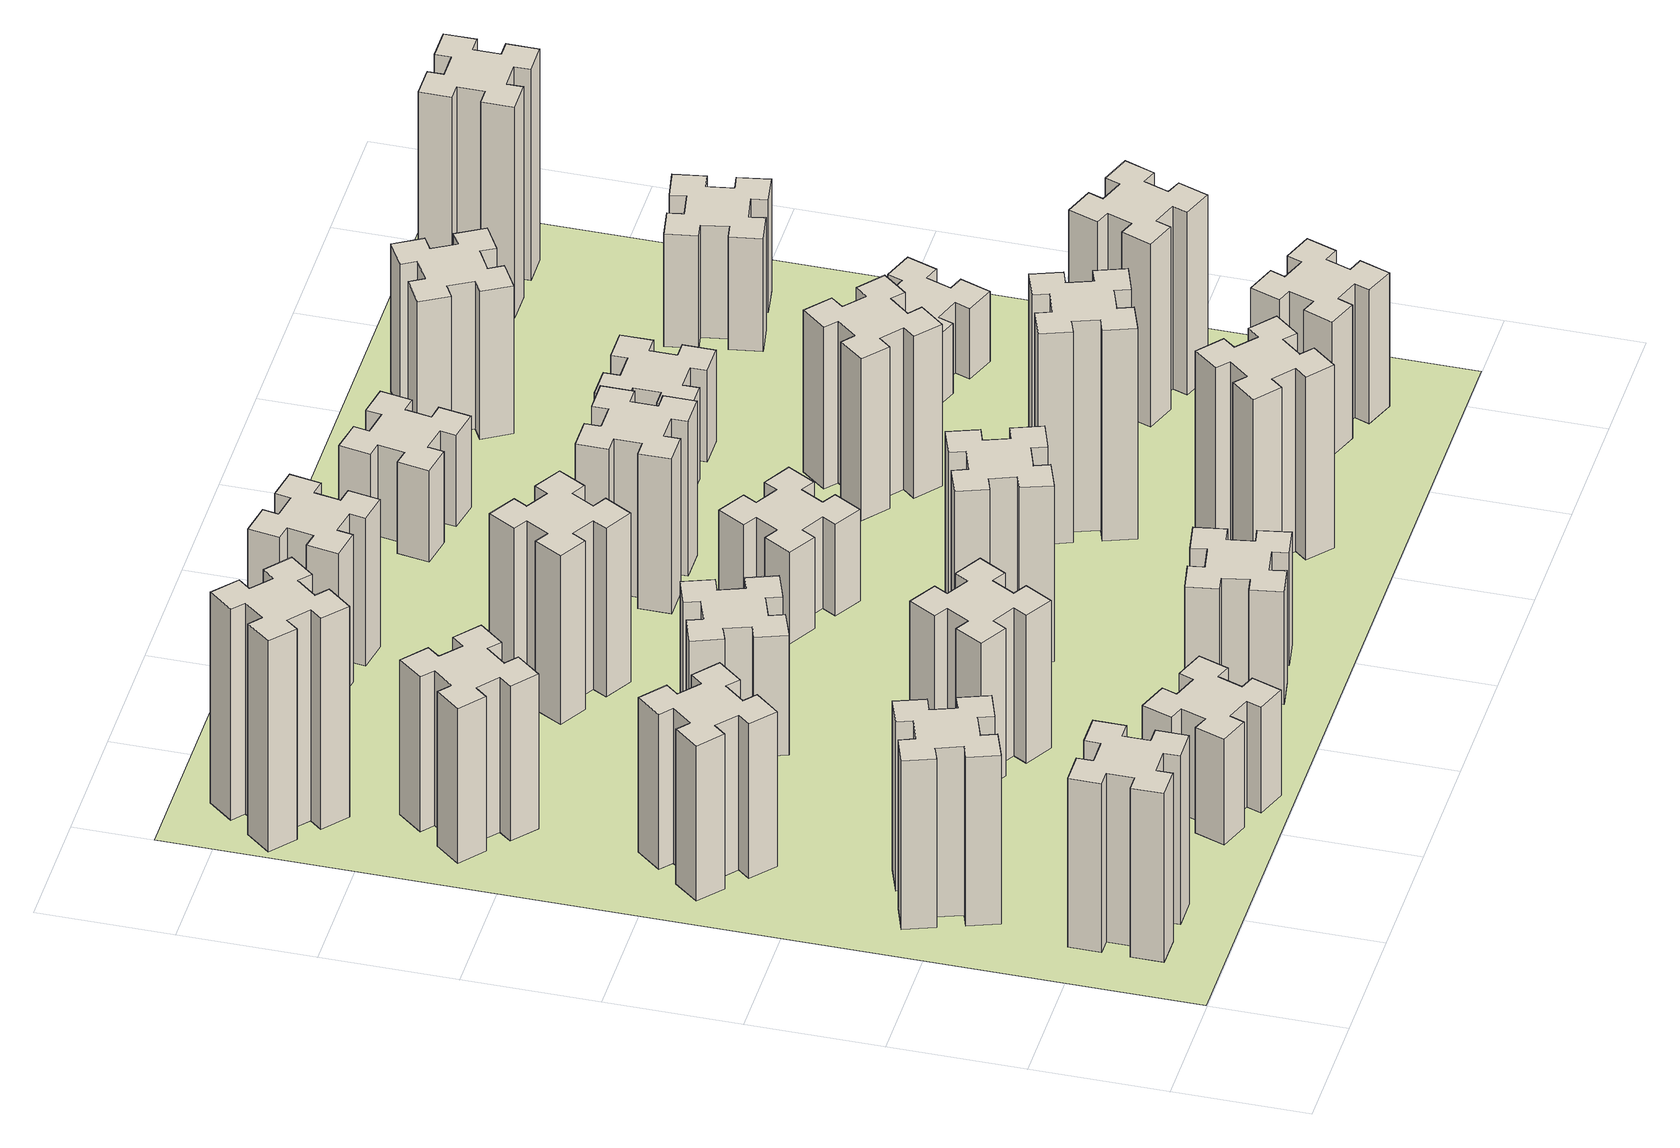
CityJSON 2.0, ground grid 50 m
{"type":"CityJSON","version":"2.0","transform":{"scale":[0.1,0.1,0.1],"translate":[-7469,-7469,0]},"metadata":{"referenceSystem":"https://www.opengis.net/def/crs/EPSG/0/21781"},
"CityObjects":{
"building1":{"type":"Building","attributes":{"class":"1000","function":"1000","usage":"1000","yearOfConstruction":2016,"roofType":"1000","measuredHeight":72,"storeysAboveGround":30,"storeysBelowGround":0},"geometry":[{"type":"Solid","lod":"1","boundaries":[[[[0,1,2,3,4,5,6,7,8,9,10,11,12,13,14,15,16,17,18,19]],[[17,16,20,21]],[[16,15,22,20]],[[15,14,23,22]],[[14,13,24,23]],[[13,12,25,24]],[[12,11,26,25]],[[11,10,27,26]],[[10,9,28,27]],[[9,8,29,28]],[[8,7,30,29]],[[7,6,31,30]],[[6,5,32,31]],[[5,4,33,32]],[[4,3,34,33]],[[3,2,35,34]],[[2,1,36,35]],[[1,0,37,36]],[[0,19,38,37]],[[19,18,39,38]],[[18,17,21,39]],[[24,25,26,27,28,29,30,31,32,33,34,35,36,37,38,39,21,20,22,23]]]]}]},
"building2":{"type":"Building","attributes":{"class":"1000","function":"1000","usage":"1000","yearOfConstruction":2016,"roofType":"1000","measuredHeight":72,"storeysAboveGround":30,"storeysBelowGround":0},"geometry":[{"type":"Solid","lod":"1","boundaries":[[[[40,41,42,43,44,45,46,47,48,49,50,51,52,53,54,55,56,57,58,59]],[[57,56,60,61]],[[56,55,62,60]],[[55,54,63,62]],[[54,53,64,63]],[[53,52,65,64]],[[52,51,66,65]],[[51,50,67,66]],[[50,49,68,67]],[[49,48,69,68]],[[48,47,70,69]],[[47,46,71,70]],[[46,45,72,71]],[[45,44,73,72]],[[44,43,74,73]],[[43,42,75,74]],[[42,41,76,75]],[[41,40,77,76]],[[40,59,78,77]],[[59,58,79,78]],[[58,57,61,79]],[[64,65,66,67,68,69,70,71,72,73,74,75,76,77,78,79,61,60,62,63]]]]}]},
"building3":{"type":"Building","attributes":{"class":"1000","function":"1000","usage":"1000","yearOfConstruction":2016,"roofType":"1000","measuredHeight":66,"storeysAboveGround":30,"storeysBelowGround":0},"geometry":[{"type":"Solid","lod":"1","boundaries":[[[[80,81,82,83,84,85,86,87,88,89,90,91,92,93,94,95,96,97,98,99]],[[97,96,100,101]],[[96,95,102,100]],[[95,94,103,102]],[[94,93,104,103]],[[93,92,105,104]],[[92,91,106,105]],[[91,90,107,106]],[[90,89,108,107]],[[89,88,109,108]],[[88,87,110,109]],[[87,86,111,110]],[[86,85,112,111]],[[85,84,113,112]],[[84,83,114,113]],[[83,82,115,114]],[[82,81,116,115]],[[81,80,117,116]],[[80,99,118,117]],[[99,98,119,118]],[[98,97,101,119]],[[104,105,106,107,108,109,110,111,112,113,114,115,116,117,118,119,101,100,102,103]]]]}]},
"building4":{"type":"Building","attributes":{"class":"1000","function":"1000","usage":"1000","yearOfConstruction":2016,"roofType":"1000","measuredHeight":66,"storeysAboveGround":30,"storeysBelowGround":0},"geometry":[{"type":"Solid","lod":"1","boundaries":[[[[120,121,122,123,124,125,126,127,128,129,130,131,132,133,134,135,136,137,138,139]],[[137,136,140,141]],[[136,135,142,140]],[[135,134,143,142]],[[134,133,144,143]],[[133,132,145,144]],[[132,131,146,145]],[[131,130,147,146]],[[130,129,148,147]],[[129,128,149,148]],[[128,127,150,149]],[[127,126,151,150]],[[126,125,152,151]],[[125,124,153,152]],[[124,123,154,153]],[[123,122,155,154]],[[122,121,156,155]],[[121,120,157,156]],[[120,139,158,157]],[[139,138,159,158]],[[138,137,141,159]],[[144,145,146,147,148,149,150,151,152,153,154,155,156,157,158,159,141,140,142,143]]]]}]},
"building5":{"type":"Building","attributes":{"class":"1000","function":"1000","usage":"1000","yearOfConstruction":2016,"roofType":"1000","measuredHeight":45,"storeysAboveGround":30,"storeysBelowGround":0},"geometry":[{"type":"Solid","lod":"1","boundaries":[[[[160,161,162,163,164,165,166,167,168,169,170,171,172,173,174,175,176,177,178,179]],[[177,176,180,181]],[[176,175,182,180]],[[175,174,183,182]],[[174,173,184,183]],[[173,172,185,184]],[[172,171,186,185]],[[171,170,187,186]],[[170,169,188,187]],[[169,168,189,188]],[[168,167,190,189]],[[167,166,191,190]],[[166,165,192,191]],[[165,164,193,192]],[[164,163,194,193]],[[163,162,195,194]],[[162,161,196,195]],[[161,160,197,196]],[[160,179,198,197]],[[179,178,199,198]],[[178,177,181,199]],[[184,185,186,187,188,189,190,191,192,193,194,195,196,197,198,199,181,180,182,183]]]]}]},
"building6":{"type":"Building","attributes":{"class":"1000","function":"1000","usage":"1000","yearOfConstruction":2016,"roofType":"1000","measuredHeight":90,"storeysAboveGround":30,"storeysBelowGround":0},"geometry":[{"type":"Solid","lod":"1","boundaries":[[[[200,201,202,203,204,205,206,207,208,209,210,211,212,213,214,215,216,217,218,219]],[[217,216,220,221]],[[216,215,222,220]],[[215,214,223,222]],[[214,213,224,223]],[[213,212,225,224]],[[212,211,226,225]],[[211,210,227,226]],[[210,209,228,227]],[[209,208,229,228]],[[208,207,230,229]],[[207,206,231,230]],[[206,205,232,231]],[[205,204,233,232]],[[204,203,234,233]],[[203,202,235,234]],[[202,201,236,235]],[[201,200,237,236]],[[200,219,238,237]],[[219,218,239,238]],[[218,217,221,239]],[[224,225,226,227,228,229,230,231,232,233,234,235,236,237,238,239,221,220,222,223]]]]}]},
"building7":{"type":"Building","attributes":{"class":"1000","function":"1000","usage":"1000","yearOfConstruction":2016,"roofType":"1000","measuredHeight":63,"storeysAboveGround":30,"storeysBelowGround":0},"geometry":[{"type":"Solid","lod":"1","boundaries":[[[[240,241,242,243,244,245,246,247,248,249,250,251,252,253,254,255,256,257,258,259]],[[257,256,260,261]],[[256,255,262,260]],[[255,254,263,262]],[[254,253,264,263]],[[253,252,265,264]],[[252,251,266,265]],[[251,250,267,266]],[[250,249,268,267]],[[249,248,269,268]],[[248,247,270,269]],[[247,246,271,270]],[[246,245,272,271]],[[245,244,273,272]],[[244,243,274,273]],[[243,242,275,274]],[[242,241,276,275]],[[241,240,277,276]],[[240,259,278,277]],[[259,258,279,278]],[[258,257,261,279]],[[264,265,266,267,268,269,270,271,272,273,274,275,276,277,278,279,261,260,262,263]]]]}]},
"building8":{"type":"Building","attributes":{"class":"1000","function":"1000","usage":"1000","yearOfConstruction":2016,"roofType":"1000","measuredHeight":51,"storeysAboveGround":30,"storeysBelowGround":0},"geometry":[{"type":"Solid","lod":"1","boundaries":[[[[280,281,282,283,284,285,286,287,288,289,290,291,292,293,294,295,296,297,298,299]],[[297,296,300,301]],[[296,295,302,300]],[[295,294,303,302]],[[294,293,304,303]],[[293,292,305,304]],[[292,291,306,305]],[[291,290,307,306]],[[290,289,308,307]],[[289,288,309,308]],[[288,287,310,309]],[[287,286,311,310]],[[286,285,312,311]],[[285,284,313,312]],[[284,283,314,313]],[[283,282,315,314]],[[282,281,316,315]],[[281,280,317,316]],[[280,299,318,317]],[[299,298,319,318]],[[298,297,301,319]],[[304,305,306,307,308,309,310,311,312,313,314,315,316,317,318,319,301,300,302,303]]]]}]},
"building9":{"type":"Building","attributes":{"class":"1000","function":"1000","usage":"1000","yearOfConstruction":2016,"roofType":"1000","measuredHeight":48,"storeysAboveGround":30,"storeysBelowGround":0},"geometry":[{"type":"Solid","lod":"1","boundaries":[[[[320,321,322,323,324,325,326,327,328,329,330,331,332,333,334,335,336,337,338,339]],[[337,336,340,341]],[[336,335,342,340]],[[335,334,343,342]],[[334,333,344,343]],[[333,332,345,344]],[[332,331,346,345]],[[331,330,347,346]],[[330,329,348,347]],[[329,328,349,348]],[[328,327,350,349]],[[327,326,351,350]],[[326,325,352,351]],[[325,324,353,352]],[[324,323,354,353]],[[323,322,355,354]],[[322,321,356,355]],[[321,320,357,356]],[[320,339,358,357]],[[339,338,359,358]],[[338,337,341,359]],[[344,345,346,347,348,349,350,351,352,353,354,355,356,357,358,359,341,340,342,343]]]]}]},
"building10":{"type":"Building","attributes":{"class":"1000","function":"1000","usage":"1000","yearOfConstruction":2016,"roofType":"1000","measuredHeight":72,"storeysAboveGround":30,"storeysBelowGround":0},"geometry":[{"type":"Solid","lod":"1","boundaries":[[[[360,361,362,363,364,365,366,367,368,369,370,371,372,373,374,375,376,377,378,379]],[[377,376,380,381]],[[376,375,382,380]],[[375,374,383,382]],[[374,373,384,383]],[[373,372,385,384]],[[372,371,386,385]],[[371,370,387,386]],[[370,369,388,387]],[[369,368,389,388]],[[368,367,390,389]],[[367,366,391,390]],[[366,365,392,391]],[[365,364,393,392]],[[364,363,394,393]],[[363,362,395,394]],[[362,361,396,395]],[[361,360,397,396]],[[360,379,398,397]],[[379,378,399,398]],[[378,377,381,399]],[[384,385,386,387,388,389,390,391,392,393,394,395,396,397,398,399,381,380,382,383]]]]}]},
"building11":{"type":"Building","attributes":{"class":"1000","function":"1000","usage":"1000","yearOfConstruction":2016,"roofType":"1000","measuredHeight":63,"storeysAboveGround":30,"storeysBelowGround":0},"geometry":[{"type":"Solid","lod":"1","boundaries":[[[[400,401,402,403,404,405,406,407,408,409,410,411,412,413,414,415,416,417,418,419]],[[417,416,420,421]],[[416,415,422,420]],[[415,414,423,422]],[[414,413,424,423]],[[413,412,425,424]],[[412,411,426,425]],[[411,410,427,426]],[[410,409,428,427]],[[409,408,429,428]],[[408,407,430,429]],[[407,406,431,430]],[[406,405,432,431]],[[405,404,433,432]],[[404,403,434,433]],[[403,402,435,434]],[[402,401,436,435]],[[401,400,437,436]],[[400,419,438,437]],[[419,418,439,438]],[[418,417,421,439]],[[424,425,426,427,428,429,430,431,432,433,434,435,436,437,438,439,421,420,422,423]]]]}]},
"building12":{"type":"Building","attributes":{"class":"1000","function":"1000","usage":"1000","yearOfConstruction":2016,"roofType":"1000","measuredHeight":75,"storeysAboveGround":30,"storeysBelowGround":0},"geometry":[{"type":"Solid","lod":"1","boundaries":[[[[440,441,442,443,444,445,446,447,448,449,450,451,452,453,454,455,456,457,458,459]],[[457,456,460,461]],[[456,455,462,460]],[[455,454,463,462]],[[454,453,464,463]],[[453,452,465,464]],[[452,451,466,465]],[[451,450,467,466]],[[450,449,468,467]],[[449,448,469,468]],[[448,447,470,469]],[[447,446,471,470]],[[446,445,472,471]],[[445,444,473,472]],[[444,443,474,473]],[[443,442,475,474]],[[442,441,476,475]],[[441,440,477,476]],[[440,459,478,477]],[[459,458,479,478]],[[458,457,461,479]],[[464,465,466,467,468,469,470,471,472,473,474,475,476,477,478,479,461,460,462,463]]]]}]},
"building13":{"type":"Building","attributes":{"class":"1000","function":"1000","usage":"1000","yearOfConstruction":2016,"roofType":"1000","measuredHeight":39,"storeysAboveGround":30,"storeysBelowGround":0},"geometry":[{"type":"Solid","lod":"1","boundaries":[[[[480,481,482,483,484,485,486,487,488,489,490,491,492,493,494,495,496,497,498,499]],[[497,496,500,501]],[[496,495,502,500]],[[495,494,503,502]],[[494,493,504,503]],[[493,492,505,504]],[[492,491,506,505]],[[491,490,507,506]],[[490,489,508,507]],[[489,488,509,508]],[[488,487,510,509]],[[487,486,511,510]],[[486,485,512,511]],[[485,484,513,512]],[[484,483,514,513]],[[483,482,515,514]],[[482,481,516,515]],[[481,480,517,516]],[[480,499,518,517]],[[499,498,519,518]],[[498,497,501,519]],[[504,505,506,507,508,509,510,511,512,513,514,515,516,517,518,519,501,500,502,503]]]]}]},
"building14":{"type":"Building","attributes":{"class":"1000","function":"1000","usage":"1000","yearOfConstruction":2016,"roofType":"1000","measuredHeight":66,"storeysAboveGround":30,"storeysBelowGround":0},"geometry":[{"type":"Solid","lod":"1","boundaries":[[[[520,521,522,523,524,525,526,527,528,529,530,531,532,533,534,535,536,537,538,539]],[[537,536,540,541]],[[536,535,542,540]],[[535,534,543,542]],[[534,533,544,543]],[[533,532,545,544]],[[532,531,546,545]],[[531,530,547,546]],[[530,529,548,547]],[[529,528,549,548]],[[528,527,550,549]],[[527,526,551,550]],[[526,525,552,551]],[[525,524,553,552]],[[524,523,554,553]],[[523,522,555,554]],[[522,521,556,555]],[[521,520,557,556]],[[520,539,558,557]],[[539,538,559,558]],[[538,537,541,559]],[[544,545,546,547,548,549,550,551,552,553,554,555,556,557,558,559,541,540,542,543]]]]}]},
"building15":{"type":"Building","attributes":{"class":"1000","function":"1000","usage":"1000","yearOfConstruction":2016,"roofType":"1000","measuredHeight":78,"storeysAboveGround":30,"storeysBelowGround":0},"geometry":[{"type":"Solid","lod":"1","boundaries":[[[[560,561,562,563,564,565,566,567,568,569,570,571,572,573,574,575,576,577,578,579]],[[577,576,580,581]],[[576,575,582,580]],[[575,574,583,582]],[[574,573,584,583]],[[573,572,585,584]],[[572,571,586,585]],[[571,570,587,586]],[[570,569,588,587]],[[569,568,589,588]],[[568,567,590,589]],[[567,566,591,590]],[[566,565,592,591]],[[565,564,593,592]],[[564,563,594,593]],[[563,562,595,594]],[[562,561,596,595]],[[561,560,597,596]],[[560,579,598,597]],[[579,578,599,598]],[[578,577,581,599]],[[584,585,586,587,588,589,590,591,592,593,594,595,596,597,598,599,581,580,582,583]]]]}]},
"building16":{"type":"Building","attributes":{"class":"1000","function":"1000","usage":"1000","yearOfConstruction":2016,"roofType":"1000","measuredHeight":90,"storeysAboveGround":30,"storeysBelowGround":0},"geometry":[{"type":"Solid","lod":"1","boundaries":[[[[600,601,602,603,604,605,606,607,608,609,610,611,612,613,614,615,616,617,618,619]],[[617,616,620,621]],[[616,615,622,620]],[[615,614,623,622]],[[614,613,624,623]],[[613,612,625,624]],[[612,611,626,625]],[[611,610,627,626]],[[610,609,628,627]],[[609,608,629,628]],[[608,607,630,629]],[[607,606,631,630]],[[606,605,632,631]],[[605,604,633,632]],[[604,603,634,633]],[[603,602,635,634]],[[602,601,636,635]],[[601,600,637,636]],[[600,619,638,637]],[[619,618,639,638]],[[618,617,621,639]],[[624,625,626,627,628,629,630,631,632,633,634,635,636,637,638,639,621,620,622,623]]]]}]},
"building17":{"type":"Building","attributes":{"class":"1000","function":"1000","usage":"1000","yearOfConstruction":2016,"roofType":"1000","measuredHeight":39,"storeysAboveGround":30,"storeysBelowGround":0},"geometry":[{"type":"Solid","lod":"1","boundaries":[[[[640,641,642,643,644,645,646,647,648,649,650,651,652,653,654,655,656,657,658,659]],[[657,656,660,661]],[[656,655,662,660]],[[655,654,663,662]],[[654,653,664,663]],[[653,652,665,664]],[[652,651,666,665]],[[651,650,667,666]],[[650,649,668,667]],[[649,648,669,668]],[[648,647,670,669]],[[647,646,671,670]],[[646,645,672,671]],[[645,644,673,672]],[[644,643,674,673]],[[643,642,675,674]],[[642,641,676,675]],[[641,640,677,676]],[[640,659,678,677]],[[659,658,679,678]],[[658,657,661,679]],[[664,665,666,667,668,669,670,671,672,673,674,675,676,677,678,679,661,660,662,663]]]]}]},
"building18":{"type":"Building","attributes":{"class":"1000","function":"1000","usage":"1000","yearOfConstruction":2016,"roofType":"1000","measuredHeight":69,"storeysAboveGround":30,"storeysBelowGround":0},"geometry":[{"type":"Solid","lod":"1","boundaries":[[[[680,681,682,683,684,685,686,687,688,689,690,691,692,693,694,695,696,697,698,699]],[[697,696,700,701]],[[696,695,702,700]],[[695,694,703,702]],[[694,693,704,703]],[[693,692,705,704]],[[692,691,706,705]],[[691,690,707,706]],[[690,689,708,707]],[[689,688,709,708]],[[688,687,710,709]],[[687,686,711,710]],[[686,685,712,711]],[[685,684,713,712]],[[684,683,714,713]],[[683,682,715,714]],[[682,681,716,715]],[[681,680,717,716]],[[680,699,718,717]],[[699,698,719,718]],[[698,697,701,719]],[[704,705,706,707,708,709,710,711,712,713,714,715,716,717,718,719,701,700,702,703]]]]}]},
"building19":{"type":"Building","attributes":{"class":"1000","function":"1000","usage":"1000","yearOfConstruction":2016,"roofType":"1000","measuredHeight":39,"storeysAboveGround":30,"storeysBelowGround":0},"geometry":[{"type":"Solid","lod":"1","boundaries":[[[[720,721,722,723,724,725,726,727,728,729,730,731,732,733,734,735,736,737,738,739]],[[737,736,740,741]],[[736,735,742,740]],[[735,734,743,742]],[[734,733,744,743]],[[733,732,745,744]],[[732,731,746,745]],[[731,730,747,746]],[[730,729,748,747]],[[729,728,749,748]],[[728,727,750,749]],[[727,726,751,750]],[[726,725,752,751]],[[725,724,753,752]],[[724,723,754,753]],[[723,722,755,754]],[[722,721,756,755]],[[721,720,757,756]],[[720,739,758,757]],[[739,738,759,758]],[[738,737,741,759]],[[744,745,746,747,748,749,750,751,752,753,754,755,756,757,758,759,741,740,742,743]]]]}]},
"building20":{"type":"Building","attributes":{"class":"1000","function":"1000","usage":"1000","yearOfConstruction":2016,"roofType":"1000","measuredHeight":57,"storeysAboveGround":30,"storeysBelowGround":0},"geometry":[{"type":"Solid","lod":"1","boundaries":[[[[760,761,762,763,764,765,766,767,768,769,770,771,772,773,774,775,776,777,778,779]],[[777,776,780,781]],[[776,775,782,780]],[[775,774,783,782]],[[774,773,784,783]],[[773,772,785,784]],[[772,771,786,785]],[[771,770,787,786]],[[770,769,788,787]],[[769,768,789,788]],[[768,767,790,789]],[[767,766,791,790]],[[766,765,792,791]],[[765,764,793,792]],[[764,763,794,793]],[[763,762,795,794]],[[762,761,796,795]],[[761,760,797,796]],[[760,779,798,797]],[[779,778,799,798]],[[778,777,781,799]],[[784,785,786,787,788,789,790,791,792,793,794,795,796,797,798,799,781,780,782,783]]]]}]},
"building21":{"type":"Building","attributes":{"class":"1000","function":"1000","usage":"1000","yearOfConstruction":2016,"roofType":"1000","measuredHeight":63,"storeysAboveGround":30,"storeysBelowGround":0},"geometry":[{"type":"Solid","lod":"1","boundaries":[[[[800,801,802,803,804,805,806,807,808,809,810,811,812,813,814,815,816,817,818,819]],[[817,816,820,821]],[[816,815,822,820]],[[815,814,823,822]],[[814,813,824,823]],[[813,812,825,824]],[[812,811,826,825]],[[811,810,827,826]],[[810,809,828,827]],[[809,808,829,828]],[[808,807,830,829]],[[807,806,831,830]],[[806,805,832,831]],[[805,804,833,832]],[[804,803,834,833]],[[803,802,835,834]],[[802,801,836,835]],[[801,800,837,836]],[[800,819,838,837]],[[819,818,839,838]],[[818,817,821,839]],[[824,825,826,827,828,829,830,831,832,833,834,835,836,837,838,839,821,820,822,823]]]]}]},
"building22":{"type":"Building","attributes":{"class":"1000","function":"1000","usage":"1000","yearOfConstruction":2016,"roofType":"1000","measuredHeight":78,"storeysAboveGround":30,"storeysBelowGround":0},"geometry":[{"type":"Solid","lod":"1","boundaries":[[[[840,841,842,843,844,845,846,847,848,849,850,851,852,853,854,855,856,857,858,859]],[[857,856,860,861]],[[856,855,862,860]],[[855,854,863,862]],[[854,853,864,863]],[[853,852,865,864]],[[852,851,866,865]],[[851,850,867,866]],[[850,849,868,867]],[[849,848,869,868]],[[848,847,870,869]],[[847,846,871,870]],[[846,845,872,871]],[[845,844,873,872]],[[844,843,874,873]],[[843,842,875,874]],[[842,841,876,875]],[[841,840,877,876]],[[840,859,878,877]],[[859,858,879,878]],[[858,857,861,879]],[[864,865,866,867,868,869,870,871,872,873,874,875,876,877,878,879,861,860,862,863]]]]}]},
"building23":{"type":"Building","attributes":{"class":"1000","function":"1000","usage":"1000","yearOfConstruction":2016,"roofType":"1000","measuredHeight":30,"storeysAboveGround":30,"storeysBelowGround":0},"geometry":[{"type":"Solid","lod":"1","boundaries":[[[[880,881,882,883,884,885,886,887,888,889,890,891,892,893,894,895,896,897,898,899]],[[897,896,900,901]],[[896,895,902,900]],[[895,894,903,902]],[[894,893,904,903]],[[893,892,905,904]],[[892,891,906,905]],[[891,890,907,906]],[[890,889,908,907]],[[889,888,909,908]],[[888,887,910,909]],[[887,886,911,910]],[[886,885,912,911]],[[885,884,913,912]],[[884,883,914,913]],[[883,882,915,914]],[[882,881,916,915]],[[881,880,917,916]],[[880,899,918,917]],[[899,898,919,918]],[[898,897,901,919]],[[904,905,906,907,908,909,910,911,912,913,914,915,916,917,918,919,901,900,902,903]]]]}]},
"building24":{"type":"Building","attributes":{"class":"1000","function":"1000","usage":"1000","yearOfConstruction":2016,"roofType":"1000","measuredHeight":48,"storeysAboveGround":30,"storeysBelowGround":0},"geometry":[{"type":"Solid","lod":"1","boundaries":[[[[920,921,922,923,924,925,926,927,928,929,930,931,932,933,934,935,936,937,938,939]],[[937,936,940,941]],[[936,935,942,940]],[[935,934,943,942]],[[934,933,944,943]],[[933,932,945,944]],[[932,931,946,945]],[[931,930,947,946]],[[930,929,948,947]],[[929,928,949,948]],[[928,927,950,949]],[[927,926,951,950]],[[926,925,952,951]],[[925,924,953,952]],[[924,923,954,953]],[[923,922,955,954]],[[922,921,956,955]],[[921,920,957,956]],[[920,939,958,957]],[[939,938,959,958]],[[938,937,941,959]],[[944,945,946,947,948,949,950,951,952,953,954,955,956,957,958,959,941,940,942,943]]]]}]},
"building25":{"type":"Building","attributes":{"class":"1000","function":"1000","usage":"1000","yearOfConstruction":2016,"roofType":"1000","measuredHeight":90,"storeysAboveGround":30,"storeysBelowGround":0},"geometry":[{"type":"Solid","lod":"1","boundaries":[[[[960,961,962,963,964,965,966,967,968,969,970,971,972,973,974,975,976,977,978,979]],[[977,976,980,981]],[[976,975,982,980]],[[975,974,983,982]],[[974,973,984,983]],[[973,972,985,984]],[[972,971,986,985]],[[971,970,987,986]],[[970,969,988,987]],[[969,968,989,988]],[[968,967,990,989]],[[967,966,991,990]],[[966,965,992,991]],[[965,964,993,992]],[[964,963,994,993]],[[963,962,995,994]],[[962,961,996,995]],[[961,960,997,996]],[[960,979,998,997]],[[979,978,999,998]],[[978,977,981,999]],[[984,985,986,987,988,989,990,991,992,993,994,995,996,997,998,999,981,980,982,983]]]]}]},
"landuse1":{"type":"LandUse","attributes":{"name":"plot1","function":"1010"},"geometry":[{"type":"MultiSurface","lod":"1","boundaries":[[[1000,1001,1002,1003]]]}]}
},
"vertices":[
[325,265,0],[425,265,0],[425,205,0],[545,205,0],[545,325,0],[485,325,0],[485,425,0],[545,425,0],[545,545,0],[425,545,0],[425,485,0],[325,485,0],[325,545,0],[205,545,0],[205,425,0],[265,425,0],[265,325,0],[205,325,0],[205,205,0],[325,205,0],[265,325,720],[205,325,720],[265,425,720],[205,425,720],[205,545,720],[325,545,720],[325,485,720],[425,485,720],[425,545,720],[545,545,720],[545,425,720],[485,425,720],[485,325,720],[545,325,720],[545,205,720],[425,205,720],[425,265,720],[325,265,720],[325,205,720],[205,205,720],
[366,895,0],[460,929,0],[480,873,0],[593,914,0],[552,1027,0],[496,1006,0],[462,1100,0],[518,1120,0],[477,1233,0],[364,1192,0],[385,1136,0],[291,1102,0],[270,1158,0],[157,1117,0],[199,1004,0],[255,1025,0],[289,931,0],[233,910,0],[274,797,0],[387,839,0],[289,931,720],[233,910,720],[255,1025,720],[199,1004,720],[157,1117,720],[270,1158,720],[291,1102,720],[385,1136,720],[364,1192,720],[477,1233,720],[518,1120,720],[462,1100,720],[496,1006,720],[552,1027,720],[593,914,720],[480,873,720],[460,929,720],[366,895,720],[387,839,720],[274,797,720],
[323,1964,0],[259,1888,0],[213,1926,0],[136,1834,0],[228,1757,0],[266,1803,0],[343,1739,0],[304,1693,0],[396,1616,0],[473,1708,0],[427,1746,0],[492,1823,0],[538,1784,0],[615,1876,0],[523,1953,0],[484,1907,0],[408,1972,0],[446,2018,0],[354,2095,0],[277,2003,0],[408,1972,660],[446,2018,660],[484,1907,660],[523,1953,660],[615,1876,660],[538,1784,660],[492,1823,660],[427,1746,660],[473,1708,660],[396,1616,660],[304,1693,660],[343,1739,660],[266,1803,660],[228,1757,660],[136,1834,660],[213,1926,660],[259,1888,660],[323,1964,660],[277,2003,660],[354,2095,660],
[427,2586,0],[492,2663,0],[538,2624,0],[615,2716,0],[523,2793,0],[484,2747,0],[408,2812,0],[446,2858,0],[354,2935,0],[277,2843,0],[323,2804,0],[259,2728,0],[213,2766,0],[136,2674,0],[228,2597,0],[266,2643,0],[343,2579,0],[304,2533,0],[396,2456,0],[473,2548,0],[343,2579,660],[304,2533,660],[266,2643,660],[228,2597,660],[136,2674,660],[213,2766,660],[259,2728,660],[323,2804,660],[277,2843,660],[354,2935,660],[446,2858,660],[408,2812,660],[484,2747,660],[523,2793,660],[615,2716,660],[538,2624,660],[492,2663,660],[427,2586,660],[473,2548,660],[396,2456,660],
[1200,362,0],[1106,396,0],[1127,452,0],[1014,493,0],[973,380,0],[1029,360,0],[995,266,0],[939,287,0],[897,174,0],[1010,133,0],[1031,189,0],[1125,155,0],[1104,99,0],[1217,57,0],[1258,170,0],[1202,191,0],[1236,285,0],[1292,264,0],[1333,377,0],[1220,418,0],[1236,285,450],[1292,264,450],[1202,191,450],[1258,170,450],[1217,57,450],[1104,99,450],[1125,155,450],[1031,189,450],[1010,133,450],[897,174,450],[939,287,450],[995,266,450],[1029,360,450],[973,380,450],[1014,493,450],[1127,452,450],[1106,396,450],[1200,362,450],[1220,418,450],[1333,377,450],
[384,3387,0],[308,3452,0],[346,3498,0],[254,3575,0],[177,3483,0],[223,3444,0],[159,3368,0],[113,3406,0],[36,3314,0],[128,3237,0],[166,3283,0],[243,3219,0],[204,3173,0],[296,3096,0],[373,3188,0],[327,3226,0],[392,3303,0],[438,3264,0],[515,3356,0],[423,3433,0],[392,3303,900],[438,3264,900],[327,3226,900],[373,3188,900],[296,3096,900],[204,3173,900],[243,3219,900],[166,3283,900],[128,3237,900],[36,3314,900],[113,3406,900],[159,3368,900],[223,3444,900],[177,3483,900],[254,3575,900],[346,3498,900],[308,3452,900],[384,3387,900],[423,3433,900],[515,3356,900],
[1286,1017,0],[1336,1104,0],[1388,1074,0],[1448,1178,0],[1344,1238,0],[1314,1186,0],[1227,1236,0],[1257,1288,0],[1153,1348,0],[1093,1244,0],[1145,1214,0],[1095,1127,0],[1043,1157,0],[983,1053,0],[1087,993,0],[1117,1045,0],[1204,995,0],[1174,943,0],[1278,883,0],[1338,987,0],[1204,995,630],[1174,943,630],[1117,1045,630],[1087,993,630],[983,1053,630],[1043,1157,630],[1095,1127,630],[1145,1214,630],[1093,1244,630],[1153,1348,630],[1257,1288,630],[1227,1236,630],[1314,1186,630],[1344,1238,630],[1448,1178,630],[1388,1074,630],[1336,1104,630],[1286,1017,630],[1338,987,630],[1278,883,630],
[995,1965,0],[1029,1871,0],[973,1850,0],[1014,1737,0],[1127,1779,0],[1106,1835,0],[1200,1869,0],[1220,1813,0],[1333,1854,0],[1292,1967,0],[1236,1946,0],[1202,2040,0],[1258,2060,0],[1217,2173,0],[1104,2132,0],[1125,2076,0],[1031,2042,0],[1010,2098,0],[897,2057,0],[939,1944,0],[1031,2042,510],[1010,2098,510],[1125,2076,510],[1104,2132,510],[1217,2173,510],[1258,2060,510],[1202,2040,510],[1236,1946,510],[1292,1967,510],[1333,1854,510],[1220,1813,510],[1200,1869,510],[1106,1835,510],[1127,1779,510],[1014,1737,510],[973,1850,510],[1029,1871,510],[995,1965,510],[939,1944,510],[897,2057,510],
[1738,405,0],[1756,307,0],[1697,297,0],[1717,178,0],[1836,199,0],[1825,258,0],[1924,276,0],[1934,217,0],[2052,237,0],[2031,356,0],[1972,345,0],[1955,444,0],[2014,454,0],[1993,572,0],[1875,551,0],[1885,492,0],[1787,475,0],[1777,534,0],[1658,513,0],[1679,395,0],[1787,475,480],[1777,534,480],[1885,492,480],[1875,551,480],[1993,572,480],[2014,454,480],[1955,444,480],[1972,345,480],[2031,356,480],[2052,237,480],[1934,217,480],[1924,276,480],[1825,258,480],[1836,199,480],[1717,178,480],[1697,297,480],[1756,307,480],[1738,405,480],[1679,395,480],[1658,513,480],
[1286,2497,0],[1336,2584,0],[1388,2554,0],[1448,2658,0],[1344,2718,0],[1314,2666,0],[1227,2716,0],[1257,2768,0],[1153,2828,0],[1093,2724,0],[1145,2694,0],[1095,2607,0],[1043,2637,0],[983,2533,0],[1087,2473,0],[1117,2525,0],[1204,2475,0],[1174,2423,0],[1278,2363,0],[1338,2467,0],[1204,2475,720],[1174,2423,720],[1117,2525,720],[1087,2473,720],[983,2533,720],[1043,2637,720],[1095,2607,720],[1145,2694,720],[1093,2724,720],[1153,2828,720],[1257,2768,720],[1227,2716,720],[1314,2666,720],[1344,2718,720],[1448,2658,720],[1388,2554,720],[1336,2584,720],[1286,2497,720],[1338,2467,720],[1278,2363,720],
[1016,3504,0],[998,3405,0],[939,3416,0],[918,3297,0],[1037,3277,0],[1047,3336,0],[1145,3318,0],[1135,3259,0],[1253,3238,0],[1274,3357,0],[1215,3367,0],[1232,3465,0],[1291,3455,0],[1312,3573,0],[1194,3594,0],[1184,3535,0],[1085,3552,0],[1096,3611,0],[977,3632,0],[957,3514,0],[1085,3552,630],[1096,3611,630],[1184,3535,630],[1194,3594,630],[1312,3573,630],[1291,3455,630],[1232,3465,630],[1215,3367,630],[1274,3357,630],[1253,3238,630],[1135,3259,630],[1145,3318,630],[1047,3336,630],[1037,3277,630],[918,3297,630],[939,3416,630],[998,3405,630],[1016,3504,630],[957,3514,630],[977,3632,630],
[1976,1206,0],[1942,1300,0],[1998,1320,0],[1957,1433,0],[1844,1392,0],[1865,1336,0],[1771,1302,0],[1750,1358,0],[1637,1317,0],[1679,1204,0],[1735,1225,0],[1769,1131,0],[1713,1110,0],[1754,997,0],[1867,1039,0],[1846,1095,0],[1940,1129,0],[1960,1073,0],[2073,1114,0],[2032,1227,0],[1940,1129,750],[1960,1073,750],[1846,1095,750],[1867,1039,750],[1754,997,750],[1713,1110,750],[1769,1131,750],[1735,1225,750],[1679,1204,750],[1637,1317,750],[1750,1358,750],[1771,1302,750],[1865,1336,750],[1844,1392,750],[1957,1433,750],[1998,1320,750],[1942,1300,750],[1976,1206,750],[2032,1227,750],[2073,1114,750],
[1954,2026,0],[1867,2076,0],[1897,2128,0],[1793,2188,0],[1733,2084,0],[1785,2054,0],[1735,1967,0],[1683,1997,0],[1623,1893,0],[1727,1833,0],[1757,1885,0],[1844,1835,0],[1814,1783,0],[1918,1723,0],[1978,1827,0],[1926,1857,0],[1976,1944,0],[2028,1914,0],[2088,2018,0],[1984,2078,0],[1976,1944,390],[2028,1914,390],[1926,1857,390],[1978,1827,390],[1918,1723,390],[1814,1783,390],[1844,1835,390],[1757,1885,390],[1727,1833,390],[1623,1893,390],[1683,1997,390],[1735,1967,390],[1785,2054,390],[1733,2084,390],[1793,2188,390],[1897,2128,390],[1867,2076,390],[1954,2026,390],[1984,2078,390],[2088,2018,390],
[1965,2445,0],[1965,2545,0],[2025,2545,0],[2025,2665,0],[1905,2665,0],[1905,2605,0],[1805,2605,0],[1805,2665,0],[1685,2665,0],[1685,2545,0],[1745,2545,0],[1745,2445,0],[1685,2445,0],[1685,2325,0],[1805,2325,0],[1805,2385,0],[1905,2385,0],[1905,2325,0],[2025,2325,0],[2025,2445,0],[1905,2385,660],[1905,2325,660],[1805,2385,660],[1805,2325,660],[1685,2325,660],[1685,2445,660],[1745,2445,660],[1745,2545,660],[1685,2545,660],[1685,2665,660],[1805,2665,660],[1805,2605,660],[1905,2605,660],[1905,2665,660],[2025,2665,660],[2025,2545,660],[1965,2545,660],[1965,2445,660],[2025,2445,660],[2025,2325,660],
[2704,527,0],[2628,592,0],[2666,638,0],[2574,715,0],[2497,623,0],[2543,584,0],[2479,508,0],[2433,546,0],[2356,454,0],[2448,377,0],[2486,423,0],[2563,359,0],[2524,313,0],[2616,236,0],[2693,328,0],[2647,366,0],[2712,443,0],[2758,404,0],[2835,496,0],[2743,573,0],[2712,443,780],[2758,404,780],[2647,366,780],[2693,328,780],[2616,236,780],[2524,313,780],[2563,359,780],[2486,423,780],[2448,377,780],[2356,454,780],[2433,546,780],[2479,508,780],[2543,584,780],[2497,623,780],[2574,715,780],[2666,638,780],[2628,592,780],[2704,527,780],[2743,573,780],[2835,496,780],
[2586,995,0],[2680,1029,0],[2700,973,0],[2813,1014,0],[2772,1127,0],[2716,1106,0],[2682,1200,0],[2738,1220,0],[2697,1333,0],[2584,1292,0],[2605,1236,0],[2511,1202,0],[2490,1258,0],[2377,1217,0],[2419,1104,0],[2475,1125,0],[2509,1031,0],[2453,1010,0],[2494,897,0],[2607,939,0],[2509,1031,900],[2453,1010,900],[2475,1125,900],[2419,1104,900],[2377,1217,900],[2490,1258,900],[2511,1202,900],[2605,1236,900],[2584,1292,900],[2697,1333,900],[2738,1220,900],[2682,1200,900],[2716,1106,900],[2772,1127,900],[2813,1014,900],[2700,973,900],[2680,1029,900],[2586,995,900],[2607,939,900],[2494,897,900],
[1887,3236,0],[1985,3218,0],[1975,3159,0],[2093,3138,0],[2114,3257,0],[2055,3267,0],[2072,3365,0],[2131,3355,0],[2152,3473,0],[2034,3494,0],[2024,3435,0],[1925,3452,0],[1936,3511,0],[1817,3532,0],[1797,3414,0],[1856,3404,0],[1838,3305,0],[1779,3316,0],[1758,3197,0],[1877,3177,0],[1838,3305,390],[1779,3316,390],[1856,3404,390],[1797,3414,390],[1817,3532,390],[1936,3511,390],[1925,3452,390],[2024,3435,390],[2034,3494,390],[2152,3473,390],[2131,3355,390],[2072,3365,390],[2055,3267,390],[2114,3257,390],[2093,3138,390],[1975,3159,390],[1985,3218,390],[1887,3236,390],[1877,3177,390],[1758,3197,390],
[2486,1803,0],[2563,1739,0],[2524,1693,0],[2616,1616,0],[2693,1708,0],[2647,1746,0],[2712,1823,0],[2758,1784,0],[2835,1876,0],[2743,1953,0],[2704,1907,0],[2628,1972,0],[2666,2018,0],[2574,2095,0],[2497,2003,0],[2543,1964,0],[2479,1888,0],[2433,1926,0],[2356,1834,0],[2448,1757,0],[2479,1888,690],[2433,1926,690],[2543,1964,690],[2497,2003,690],[2574,2095,690],[2666,2018,690],[2628,1972,690],[2704,1907,690],[2743,1953,690],[2835,1876,690],[2758,1784,690],[2712,1823,690],[2647,1746,690],[2693,1708,690],[2616,1616,690],[2524,1693,690],[2563,1739,690],[2486,1803,690],[2448,1757,690],[2356,1834,690],
[2445,2485,0],[2545,2485,0],[2545,2425,0],[2665,2425,0],[2665,2545,0],[2605,2545,0],[2605,2645,0],[2665,2645,0],[2665,2765,0],[2545,2765,0],[2545,2705,0],[2445,2705,0],[2445,2765,0],[2325,2765,0],[2325,2645,0],[2385,2645,0],[2385,2545,0],[2325,2545,0],[2325,2425,0],[2445,2425,0],[2385,2545,390],[2325,2545,390],[2385,2645,390],[2325,2645,390],[2325,2765,390],[2445,2765,390],[2445,2705,390],[2545,2705,390],[2545,2765,390],[2665,2765,390],[2665,2645,390],[2605,2645,390],[2605,2545,390],[2665,2545,390],[2665,2425,390],[2545,2425,390],[2545,2485,390],[2445,2485,390],[2445,2425,390],[2325,2425,390],
[3422,391,0],[3456,485,0],[3512,464,0],[3553,577,0],[3440,618,0],[3420,562,0],[3326,596,0],[3347,652,0],[3234,693,0],[3193,580,0],[3249,560,0],[3215,466,0],[3159,487,0],[3117,374,0],[3230,333,0],[3251,389,0],[3345,355,0],[3324,299,0],[3437,257,0],[3478,370,0],[3345,355,570],[3324,299,570],[3251,389,570],[3230,333,570],[3117,374,570],[3159,487,570],[3215,466,570],[3249,560,570],[3193,580,570],[3234,693,570],[3347,652,570],[3326,596,570],[3420,562,570],[3440,618,570],[3553,577,570],[3512,464,570],[3456,485,570],[3422,391,570],[3478,370,570],[3437,257,570],
[2716,3347,0],[2666,3434,0],[2718,3464,0],[2658,3568,0],[2554,3508,0],[2584,3456,0],[2497,3406,0],[2467,3458,0],[2363,3398,0],[2423,3294,0],[2475,3324,0],[2525,3237,0],[2473,3207,0],[2533,3103,0],[2637,3163,0],[2607,3215,0],[2694,3265,0],[2724,3213,0],[2828,3273,0],[2768,3377,0],[2694,3265,630],[2724,3213,630],[2607,3215,630],[2637,3163,630],[2533,3103,630],[2473,3207,630],[2525,3237,630],[2475,3324,630],[2423,3294,630],[2363,3398,630],[2467,3458,630],[2497,3406,630],[2584,3456,630],[2554,3508,630],[2658,3568,630],[2718,3464,630],[2666,3434,630],[2716,3347,630],[2768,3377,630],[2828,3273,630],
[3251,1029,0],[3345,995,0],[3324,939,0],[3437,897,0],[3478,1010,0],[3422,1031,0],[3456,1125,0],[3512,1104,0],[3553,1217,0],[3440,1258,0],[3420,1202,0],[3326,1236,0],[3347,1292,0],[3234,1333,0],[3193,1220,0],[3249,1200,0],[3215,1106,0],[3159,1127,0],[3117,1014,0],[3230,973,0],[3215,1106,780],[3159,1127,780],[3249,1200,780],[3193,1220,780],[3234,1333,780],[3347,1292,780],[3326,1236,780],[3420,1202,780],[3440,1258,780],[3553,1217,780],[3512,1104,780],[3456,1125,780],[3422,1031,780],[3478,1010,780],[3437,897,780],[3324,939,780],[3345,995,780],[3251,1029,780],[3230,973,780],[3117,1014,780],
[3322,1771,0],[3356,1865,0],[3412,1844,0],[3453,1957,0],[3340,1998,0],[3320,1942,0],[3226,1976,0],[3247,2032,0],[3134,2073,0],[3093,1960,0],[3149,1940,0],[3115,1846,0],[3059,1867,0],[3017,1754,0],[3130,1713,0],[3151,1769,0],[3245,1735,0],[3224,1679,0],[3337,1637,0],[3378,1750,0],[3245,1735,300],[3224,1679,300],[3151,1769,300],[3130,1713,300],[3017,1754,300],[3059,1867,300],[3115,1846,300],[3149,1940,300],[3093,1960,300],[3134,2073,300],[3247,2032,300],[3226,1976,300],[3320,1942,300],[3340,1998,300],[3453,1957,300],[3412,1844,300],[3356,1865,300],[3322,1771,300],[3378,1750,300],[3337,1637,300],
[3218,2625,0],[3236,2527,0],[3177,2517,0],[3197,2398,0],[3316,2419,0],[3305,2478,0],[3404,2496,0],[3414,2437,0],[3532,2457,0],[3511,2576,0],[3452,2565,0],[3435,2664,0],[3494,2674,0],[3473,2792,0],[3355,2771,0],[3365,2712,0],[3267,2695,0],[3257,2754,0],[3138,2733,0],[3159,2615,0],[3267,2695,480],[3257,2754,480],[3365,2712,480],[3355,2771,480],[3473,2792,480],[3494,2674,480],[3435,2664,480],[3452,2565,480],[3511,2576,480],[3532,2457,480],[3414,2437,480],[3404,2496,480],[3305,2478,480],[3316,2419,480],[3197,2398,480],[3177,2517,480],[3236,2527,480],[3218,2625,480],[3159,2615,480],[3138,2733,480],
[3285,3325,0],[3385,3325,0],[3385,3265,0],[3505,3265,0],[3505,3385,0],[3445,3385,0],[3445,3485,0],[3505,3485,0],[3505,3605,0],[3385,3605,0],[3385,3545,0],[3285,3545,0],[3285,3605,0],[3165,3605,0],[3165,3485,0],[3225,3485,0],[3225,3385,0],[3165,3385,0],[3165,3265,0],[3285,3265,0],[3225,3385,900],[3165,3385,900],[3225,3485,900],[3165,3485,900],[3165,3605,900],[3285,3605,900],[3285,3545,900],[3385,3545,900],[3385,3605,900],[3505,3605,900],[3505,3485,900],[3445,3485,900],[3445,3385,900],[3505,3385,900],[3505,3265,900],[3385,3265,900],[3385,3325,900],[3285,3325,900],[3285,3265,900],[3165,3265,900],
[5,3705,0],[3705,3705,0],[3705,5,0],[5,5,0]
]}
